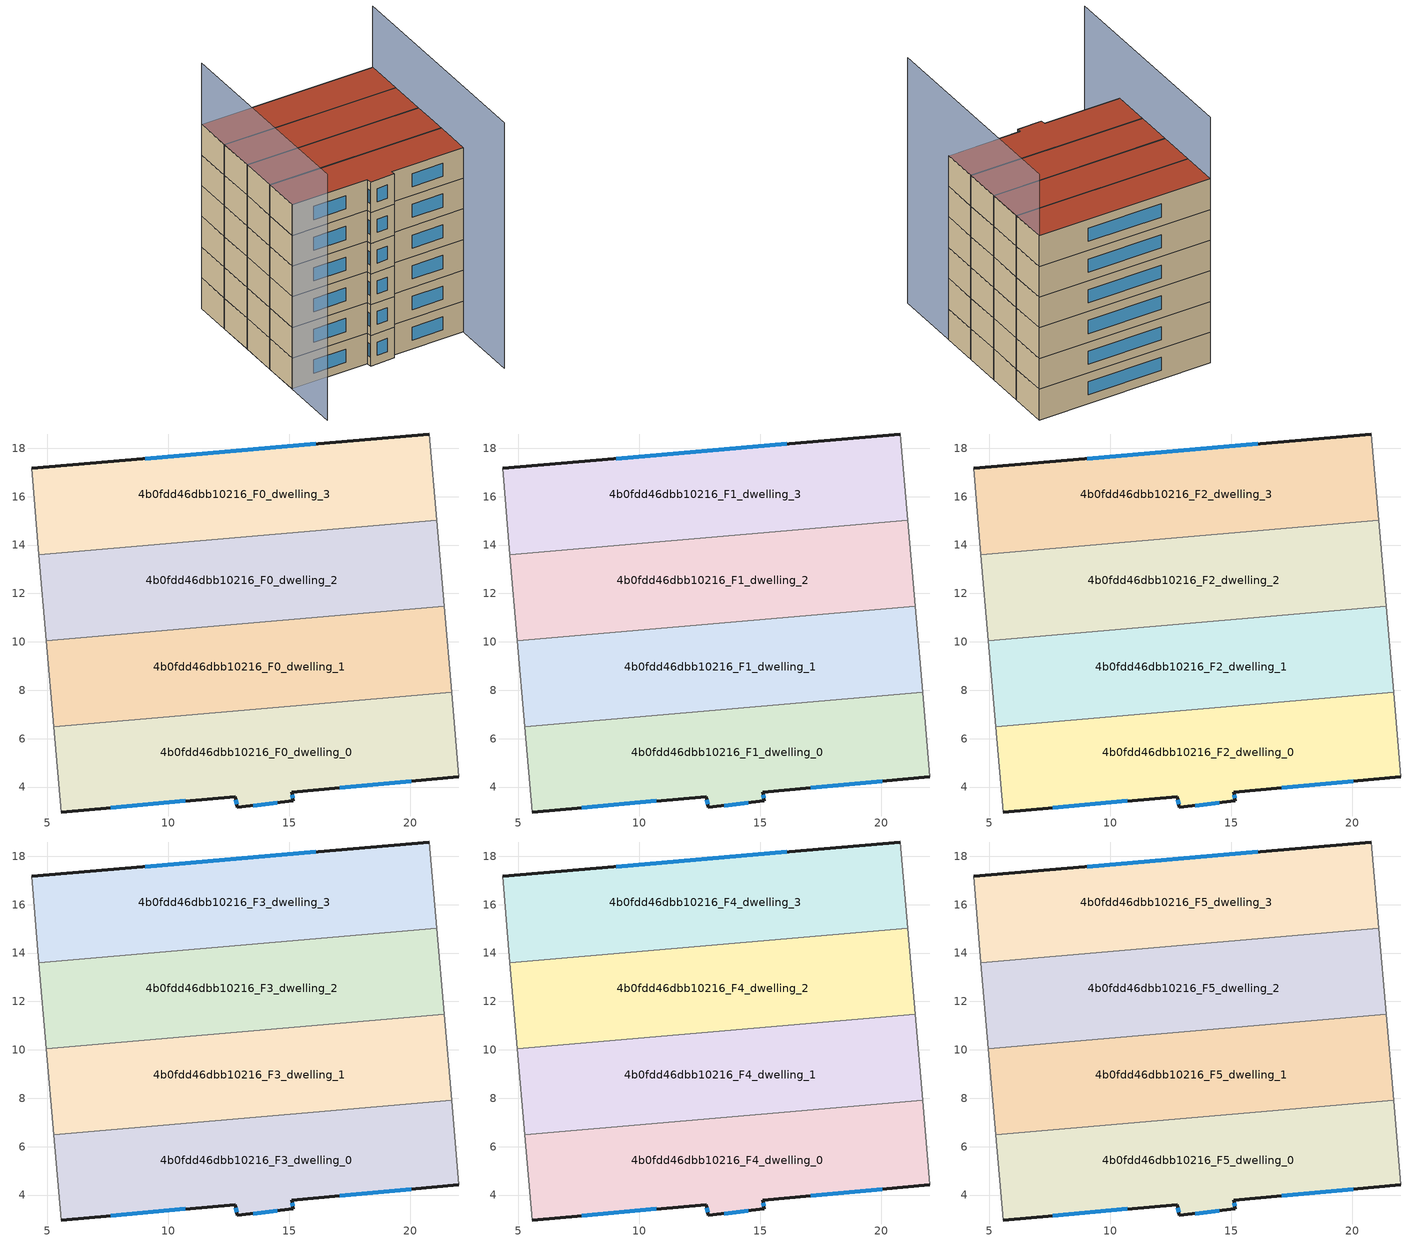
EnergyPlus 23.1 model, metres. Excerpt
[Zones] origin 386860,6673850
4b0fdd46dbb10216_F0_dwelling_0
 floor ground (EU_floor_Construction): 21.72,7.91 22.02,4.43 15.11,3.8 15.16,3.42 12.87,3.16 12.77,3.61 5.59,2.97 5.28,6.49 z0
 wall outside (EU_wall_Construction): 5.59,2.97 12.77,3.61 12.87,3.16 15.16,3.42 15.11,3.8 22.02,4.43 z0:3
 wall adiabatic (EU_wall_Construction): 5.28,6.49 5.59,2.97 / 22.02,4.43 21.72,7.91 z0:3
 wall to 4b0fdd46dbb10216_F0_dwelling_1 (EU_wall_Construction): 21.72,7.91 5.28,6.49 z0:3
 window (EU_Window_Construction): 12.8,3.48 12.84,3.29 / 7.64,3.15 10.72,3.43 / 17.09,3.98 20.05,4.25 / 15.15,3.53 15.13,3.69 / 13.52,3.24 14.51,3.35 z0.86:2.14
4b0fdd46dbb10216_F0_dwelling_1
 floor ground (EU_floor_Construction): 21.41,11.47 21.72,7.91 5.28,6.49 4.97,10.04 z0
 wall adiabatic (EU_wall_Construction): 4.97,10.04 5.28,6.49 / 21.72,7.91 21.41,11.47 z0:3
 wall to 4b0fdd46dbb10216_F0_dwelling_2 (EU_wall_Construction): 21.41,11.47 4.97,10.04 z0:3
4b0fdd46dbb10216_F0_dwelling_2
 floor ground (EU_floor_Construction): 21.1,15.03 21.41,11.47 4.97,10.04 4.67,13.61 z0
 wall adiabatic (EU_wall_Construction): 4.67,13.61 4.97,10.04 / 21.41,11.47 21.1,15.03 z0:3
 wall to 4b0fdd46dbb10216_F0_dwelling_3 (EU_wall_Construction): 21.1,15.03 4.67,13.6 z0:3
4b0fdd46dbb10216_F0_dwelling_3
 floor ground (EU_floor_Construction): 20.79,18.59 21.1,15.03 4.67,13.61 4.36,17.17 z0
 wall outside (EU_wall_Construction): 20.79,18.59 4.36,17.17 z0:3
 wall adiabatic (EU_wall_Construction): 4.36,17.17 4.67,13.61 / 21.1,15.03 20.79,18.59 z0:3
 window (EU_Window_Construction): 16.1,18.18 9.05,17.57 z0.86:2.14
4b0fdd46dbb10216_F1_dwelling_0
 floor to 4b0fdd46dbb10216_F0_dwelling_0 (EU_floor_Construction): 21.72,7.91 22.02,4.43 15.11,3.8 15.16,3.42 12.87,3.16 12.77,3.61 5.59,2.97 5.28,6.49 z3
 wall outside (EU_wall_Construction): 5.59,2.97 12.77,3.61 12.87,3.16 15.16,3.42 15.11,3.8 22.02,4.43 z3:6
 wall adiabatic (EU_wall_Construction): 5.28,6.49 5.59,2.97 / 22.02,4.43 21.72,7.91 z3:6
 wall to 4b0fdd46dbb10216_F1_dwelling_1 (EU_wall_Construction): 21.72,7.91 5.28,6.49 z3:6
 window (EU_Window_Construction): 12.8,3.48 12.84,3.29 / 7.64,3.15 10.72,3.43 / 17.09,3.98 20.05,4.25 / 15.15,3.53 15.13,3.69 / 13.52,3.24 14.51,3.35 z3.86:5.14
4b0fdd46dbb10216_F1_dwelling_1
 floor to 4b0fdd46dbb10216_F0_dwelling_1 (EU_floor_Construction): 21.41,11.47 21.72,7.91 5.28,6.49 4.97,10.04 z3
 wall adiabatic (EU_wall_Construction): 4.97,10.04 5.28,6.49 / 21.72,7.91 21.41,11.47 z3:6
 wall to 4b0fdd46dbb10216_F1_dwelling_2 (EU_wall_Construction): 21.41,11.47 4.97,10.04 z3:6
4b0fdd46dbb10216_F1_dwelling_2
 floor to 4b0fdd46dbb10216_F0_dwelling_2 (EU_floor_Construction): 21.1,15.03 21.41,11.47 4.97,10.04 4.67,13.61 z3
 wall adiabatic (EU_wall_Construction): 4.67,13.61 4.97,10.04 / 21.41,11.47 21.1,15.03 z3:6
 wall to 4b0fdd46dbb10216_F1_dwelling_3 (EU_wall_Construction): 21.1,15.03 4.67,13.6 z3:6
4b0fdd46dbb10216_F1_dwelling_3
 floor to 4b0fdd46dbb10216_F0_dwelling_3 (EU_floor_Construction): 20.79,18.59 21.1,15.03 4.67,13.61 4.36,17.17 z3
 wall outside (EU_wall_Construction): 20.79,18.59 4.36,17.17 z3:6
 wall adiabatic (EU_wall_Construction): 4.36,17.17 4.67,13.61 / 21.1,15.03 20.79,18.59 z3:6
 window (EU_Window_Construction): 16.1,18.18 9.05,17.57 z3.86:5.14
4b0fdd46dbb10216_F2_dwelling_0
 floor to 4b0fdd46dbb10216_F1_dwelling_0 (EU_floor_Construction): 21.72,7.91 22.02,4.43 15.11,3.8 15.16,3.42 12.87,3.16 12.77,3.61 5.59,2.97 5.28,6.49 z6
 wall outside (EU_wall_Construction): 5.59,2.97 12.77,3.61 12.87,3.16 15.16,3.42 15.11,3.8 22.02,4.43 z6:9
 wall adiabatic (EU_wall_Construction): 5.28,6.49 5.59,2.97 / 22.02,4.43 21.72,7.91 z6:9
 wall to 4b0fdd46dbb10216_F2_dwelling_1 (EU_wall_Construction): 21.72,7.91 5.28,6.49 z6:9
 window (EU_Window_Construction): 12.8,3.48 12.84,3.29 / 7.64,3.15 10.72,3.43 / 17.09,3.98 20.05,4.25 / 15.15,3.53 15.13,3.69 / 13.52,3.24 14.51,3.35 z6.86:8.14
4b0fdd46dbb10216_F2_dwelling_1
 floor to 4b0fdd46dbb10216_F1_dwelling_1 (EU_floor_Construction): 21.41,11.47 21.72,7.91 5.28,6.49 4.97,10.04 z6
 wall adiabatic (EU_wall_Construction): 4.97,10.04 5.28,6.49 / 21.72,7.91 21.41,11.47 z6:9
 wall to 4b0fdd46dbb10216_F2_dwelling_2 (EU_wall_Construction): 21.41,11.47 4.97,10.04 z6:9
4b0fdd46dbb10216_F2_dwelling_2
 floor to 4b0fdd46dbb10216_F1_dwelling_2 (EU_floor_Construction): 21.1,15.03 21.41,11.47 4.97,10.04 4.67,13.61 z6
 wall adiabatic (EU_wall_Construction): 4.67,13.61 4.97,10.04 / 21.41,11.47 21.1,15.03 z6:9
 wall to 4b0fdd46dbb10216_F2_dwelling_3 (EU_wall_Construction): 21.1,15.03 4.67,13.6 z6:9
4b0fdd46dbb10216_F2_dwelling_3
 floor to 4b0fdd46dbb10216_F1_dwelling_3 (EU_floor_Construction): 20.79,18.59 21.1,15.03 4.67,13.61 4.36,17.17 z6
 wall outside (EU_wall_Construction): 20.79,18.59 4.36,17.17 z6:9
 wall adiabatic (EU_wall_Construction): 4.36,17.17 4.67,13.61 / 21.1,15.03 20.79,18.59 z6:9
 window (EU_Window_Construction): 16.1,18.18 9.05,17.57 z6.86:8.14
4b0fdd46dbb10216_F3_dwelling_0
 floor to 4b0fdd46dbb10216_F2_dwelling_0 (EU_floor_Construction): 21.72,7.91 22.02,4.43 15.11,3.8 15.16,3.42 12.87,3.16 12.77,3.61 5.59,2.97 5.28,6.49 z9
 wall outside (EU_wall_Construction): 5.59,2.97 12.77,3.61 12.87,3.16 15.16,3.42 15.11,3.8 22.02,4.43 z9:12
 wall adiabatic (EU_wall_Construction): 5.28,6.49 5.59,2.97 / 22.02,4.43 21.72,7.91 z9:12
 wall to 4b0fdd46dbb10216_F3_dwelling_1 (EU_wall_Construction): 21.72,7.91 5.28,6.49 z9:12
 window (EU_Window_Construction): 12.8,3.48 12.84,3.29 / 7.64,3.15 10.72,3.43 / 17.09,3.98 20.05,4.25 / 15.15,3.53 15.13,3.69 / 13.52,3.24 14.51,3.35 z9.86:11.14
4b0fdd46dbb10216_F3_dwelling_1
 floor to 4b0fdd46dbb10216_F2_dwelling_1 (EU_floor_Construction): 21.41,11.47 21.72,7.91 5.28,6.49 4.97,10.04 z9
 wall adiabatic (EU_wall_Construction): 4.97,10.04 5.28,6.49 / 21.72,7.91 21.41,11.47 z9:12
 wall to 4b0fdd46dbb10216_F3_dwelling_2 (EU_wall_Construction): 21.41,11.47 4.97,10.04 z9:12
4b0fdd46dbb10216_F3_dwelling_2
 floor to 4b0fdd46dbb10216_F2_dwelling_2 (EU_floor_Construction): 21.1,15.03 21.41,11.47 4.97,10.04 4.67,13.61 z9
 wall adiabatic (EU_wall_Construction): 4.67,13.61 4.97,10.04 / 21.41,11.47 21.1,15.03 z9:12
 wall to 4b0fdd46dbb10216_F3_dwelling_3 (EU_wall_Construction): 21.1,15.03 4.67,13.6 z9:12
4b0fdd46dbb10216_F3_dwelling_3
 floor to 4b0fdd46dbb10216_F2_dwelling_3 (EU_floor_Construction): 20.79,18.59 21.1,15.03 4.67,13.61 4.36,17.17 z9
 wall outside (EU_wall_Construction): 20.79,18.59 4.36,17.17 z9:12
 wall adiabatic (EU_wall_Construction): 4.36,17.17 4.67,13.61 / 21.1,15.03 20.79,18.59 z9:12
 window (EU_Window_Construction): 16.1,18.18 9.05,17.57 z9.86:11.14
4b0fdd46dbb10216_F4_dwelling_0
 floor to 4b0fdd46dbb10216_F3_dwelling_0 (EU_floor_Construction): 21.72,7.91 22.02,4.43 15.11,3.8 15.16,3.42 12.87,3.16 12.77,3.61 5.59,2.97 5.28,6.49 z12
 wall outside (EU_wall_Construction): 5.59,2.97 12.77,3.61 12.87,3.16 15.16,3.42 15.11,3.8 22.02,4.43 z12:15
 wall adiabatic (EU_wall_Construction): 5.28,6.49 5.59,2.97 / 22.02,4.43 21.72,7.91 z12:15
 wall to 4b0fdd46dbb10216_F4_dwelling_1 (EU_wall_Construction): 21.72,7.91 5.28,6.49 z12:15
 window (EU_Window_Construction): 12.8,3.48 12.84,3.29 / 7.64,3.15 10.72,3.43 / 17.09,3.98 20.05,4.25 / 15.15,3.53 15.13,3.69 / 13.52,3.24 14.51,3.35 z12.86:14.14
4b0fdd46dbb10216_F4_dwelling_1
 floor to 4b0fdd46dbb10216_F3_dwelling_1 (EU_floor_Construction): 21.41,11.47 21.72,7.91 5.28,6.49 4.97,10.04 z12
 wall adiabatic (EU_wall_Construction): 4.97,10.04 5.28,6.49 / 21.72,7.91 21.41,11.47 z12:15
 wall to 4b0fdd46dbb10216_F4_dwelling_2 (EU_wall_Construction): 21.41,11.47 4.97,10.04 z12:15
4b0fdd46dbb10216_F4_dwelling_2
 floor to 4b0fdd46dbb10216_F3_dwelling_2 (EU_floor_Construction): 21.1,15.03 21.41,11.47 4.97,10.04 4.67,13.61 z12
 wall adiabatic (EU_wall_Construction): 4.67,13.61 4.97,10.04 / 21.41,11.47 21.1,15.03 z12:15
 wall to 4b0fdd46dbb10216_F4_dwelling_3 (EU_wall_Construction): 21.1,15.03 4.67,13.6 z12:15
4b0fdd46dbb10216_F4_dwelling_3
 floor to 4b0fdd46dbb10216_F3_dwelling_3 (EU_floor_Construction): 20.79,18.59 21.1,15.03 4.67,13.61 4.36,17.17 z12
 wall outside (EU_wall_Construction): 20.79,18.59 4.36,17.17 z12:15
 wall adiabatic (EU_wall_Construction): 4.36,17.17 4.67,13.61 / 21.1,15.03 20.79,18.59 z12:15
 window (EU_Window_Construction): 16.1,18.18 9.05,17.57 z12.86:14.14
4b0fdd46dbb10216_F5_dwelling_0
 floor to 4b0fdd46dbb10216_F4_dwelling_0 (EU_floor_Construction): 21.72,7.91 22.02,4.43 15.11,3.8 15.16,3.42 12.87,3.16 12.77,3.61 5.59,2.97 5.28,6.49 z15
 wall outside (EU_wall_Construction): 5.59,2.97 12.77,3.61 12.87,3.16 15.16,3.42 15.11,3.8 22.02,4.43 z15:18
 wall adiabatic (EU_wall_Construction): 5.28,6.49 5.59,2.97 / 22.02,4.43 21.72,7.91 z15:18
 wall to 4b0fdd46dbb10216_F5_dwelling_1 (EU_wall_Construction): 21.72,7.91 5.28,6.49 z15:18
 window (EU_Window_Construction): 12.8,3.48 12.84,3.29 / 7.64,3.15 10.72,3.43 / 17.09,3.98 20.05,4.25 / 15.15,3.53 15.13,3.69 / 13.52,3.24 14.51,3.35 z15.86:17.14
 roof outside (EU_roof_Construction): 22.02,4.43 21.72,7.91 5.28,6.49 5.59,2.97 12.77,3.61 12.87,3.16 15.16,3.42 15.11,3.8 z18
4b0fdd46dbb10216_F5_dwelling_1
 floor to 4b0fdd46dbb10216_F4_dwelling_1 (EU_floor_Construction): 21.41,11.47 21.72,7.91 5.28,6.49 4.97,10.04 z15
 wall adiabatic (EU_wall_Construction): 4.97,10.04 5.28,6.49 / 21.72,7.91 21.41,11.47 z15:18
 wall to 4b0fdd46dbb10216_F5_dwelling_2 (EU_wall_Construction): 21.41,11.47 4.97,10.04 z15:18
 roof outside (EU_roof_Construction): 21.72,7.91 21.41,11.47 4.97,10.04 5.28,6.49 z18
4b0fdd46dbb10216_F5_dwelling_2
 floor to 4b0fdd46dbb10216_F4_dwelling_2 (EU_floor_Construction): 21.1,15.03 21.41,11.47 4.97,10.04 4.67,13.61 z15
 wall adiabatic (EU_wall_Construction): 4.67,13.61 4.97,10.04 / 21.41,11.47 21.1,15.03 z15:18
 wall to 4b0fdd46dbb10216_F5_dwelling_3 (EU_wall_Construction): 21.1,15.03 4.67,13.6 z15:18
 roof outside (EU_roof_Construction): 21.41,11.47 21.1,15.03 4.67,13.61 4.97,10.04 z18
4b0fdd46dbb10216_F5_dwelling_3
 floor to 4b0fdd46dbb10216_F4_dwelling_3 (EU_floor_Construction): 20.79,18.59 21.1,15.03 4.67,13.61 4.36,17.17 z15
 wall outside (EU_wall_Construction): 20.79,18.59 4.36,17.17 z15:18
 wall adiabatic (EU_wall_Construction): 4.36,17.17 4.67,13.61 / 21.1,15.03 20.79,18.59 z15:18
 window (EU_Window_Construction): 16.1,18.18 9.05,17.57 z15.86:17.14
 roof outside (EU_roof_Construction): 21.1,15.03 20.79,18.59 4.36,17.17 4.67,13.61 z18
shading: 4.36,17.16 6.06,-2.51 / 22.58,-1.99 20.79,18.59 z0:24
[Building]
EU S2 Campaign: North Axis=0; Terrain=City; Solar Distribution=FullExterior
[Site:Location]
Helsinki-Vantaa.AP: Latitude=60.317; Longitude=24.963; Time Zone=2; Elevation=54.6
[SizingPeriod:WeatherFileDays]
AnnualSizingPeriod: Begin Month=1; Begin Day of Month=1; End Month=12; End Day of Month=31; Day of Week for Start Day=Monday; Use Weather File Daylight Saving Period=No; Use Weather File Rain and Snow Indicators=No
[MATERIAL]
EU_InternalMass_Material: Roughness=MediumRough; Thickness=0.1; Conductivity=1; Density=1800; Specific Heat=900; Thermal Absorptance=0.9; Solar Absorptance=0.7; Visible Absorptance=0.7
[MATERIAL:NOMASS] Roughness=MediumRough; Thermal Absorptance=0.9; Solar Absorptance=0.7; Visible Absorptance=0.7
Name | Thermal Resistance
EU_wall_NoMass | 1.10183
EU_roof_NoMass; EU_floor_NoMass | 1.70606
[WINDOWMATERIAL:SIMPLEGLAZINGSYSTEM]
EU_Window_SimpleGlazing: UFactor=3.11035; Solar Heat Gain Coefficient=0.8; Visible Transmittance=0.8
[CONSTRUCTION]
EU_wall_Construction: EU_wall_NoMass
EU_roof_Construction: EU_roof_NoMass
EU_floor_Construction: EU_floor_NoMass
EU_Window_Construction: EU_Window_SimpleGlazing
EU_InternalMass_Construction: EU_InternalMass_Material
[ZONE] Type=1; Multiplier=1; Ceiling Height=autocalculate; Floor Area=autocalculate; Part of Total Floor Area=Yes
Name | Volume
4b0fdd46dbb10216_F0_dwelling_0 | 176.88
4b0fdd46dbb10216_F1_dwelling_0; 4b0fdd46dbb10216_F2_dwelling_0; 4b0fdd46dbb10216_F3_dwelling_0; 4b0fdd46dbb10216_F4_dwelling_0; 4b0fdd46dbb10216_F5_dwelling_0 | 176.882
4b0fdd46dbb10216_F0_dwelling_1 | 176.838
4b0fdd46dbb10216_F1_dwelling_1; 4b0fdd46dbb10216_F2_dwelling_1; 4b0fdd46dbb10216_F3_dwelling_1; 4b0fdd46dbb10216_F4_dwelling_1; 4b0fdd46dbb10216_F5_dwelling_1; 4b0fdd46dbb10216_F0_dwelling_2; 4b0fdd46dbb10216_F1_dwelling_2; 4b0fdd46dbb10216_F2_dwelling_2; 4b0fdd46dbb10216_F3_dwelling_2; 4b0fdd46dbb10216_F4_dwelling_2; 4b0fdd46dbb10216_F5_dwelling_2 | 176.837
4b0fdd46dbb10216_F0_dwelling_3; 4b0fdd46dbb10216_F1_dwelling_3; 4b0fdd46dbb10216_F2_dwelling_3; 4b0fdd46dbb10216_F3_dwelling_3; 4b0fdd46dbb10216_F4_dwelling_3; 4b0fdd46dbb10216_F5_dwelling_3 | 176.84
[INTERNALMASS] Construction=EU_InternalMass_Construction
Name | Zone or ZoneList | Surface Area
4b0fdd46dbb10216_F0_dwelling_0_EU_InternalMass | 4b0fdd46dbb10216_F0_dwelling_0 | 58.9599
4b0fdd46dbb10216_F0_dwelling_1_EU_InternalMass | 4b0fdd46dbb10216_F0_dwelling_1 | 58.9458
4b0fdd46dbb10216_F0_dwelling_2_EU_InternalMass | 4b0fdd46dbb10216_F0_dwelling_2 | 58.9458
4b0fdd46dbb10216_F0_dwelling_3_EU_InternalMass | 4b0fdd46dbb10216_F0_dwelling_3 | 58.9469
4b0fdd46dbb10216_F1_dwelling_0_EU_InternalMass | 4b0fdd46dbb10216_F1_dwelling_0 | 58.9599
4b0fdd46dbb10216_F1_dwelling_1_EU_InternalMass | 4b0fdd46dbb10216_F1_dwelling_1 | 58.9458
4b0fdd46dbb10216_F1_dwelling_2_EU_InternalMass | 4b0fdd46dbb10216_F1_dwelling_2 | 58.9458
4b0fdd46dbb10216_F1_dwelling_3_EU_InternalMass | 4b0fdd46dbb10216_F1_dwelling_3 | 58.9469
4b0fdd46dbb10216_F2_dwelling_0_EU_InternalMass | 4b0fdd46dbb10216_F2_dwelling_0 | 58.9599
4b0fdd46dbb10216_F2_dwelling_1_EU_InternalMass | 4b0fdd46dbb10216_F2_dwelling_1 | 58.9458
4b0fdd46dbb10216_F2_dwelling_2_EU_InternalMass | 4b0fdd46dbb10216_F2_dwelling_2 | 58.9458
4b0fdd46dbb10216_F2_dwelling_3_EU_InternalMass | 4b0fdd46dbb10216_F2_dwelling_3 | 58.9469
4b0fdd46dbb10216_F3_dwelling_0_EU_InternalMass | 4b0fdd46dbb10216_F3_dwelling_0 | 58.9599
4b0fdd46dbb10216_F3_dwelling_1_EU_InternalMass | 4b0fdd46dbb10216_F3_dwelling_1 | 58.9458
4b0fdd46dbb10216_F3_dwelling_2_EU_InternalMass | 4b0fdd46dbb10216_F3_dwelling_2 | 58.9458
4b0fdd46dbb10216_F3_dwelling_3_EU_InternalMass | 4b0fdd46dbb10216_F3_dwelling_3 | 58.9469
4b0fdd46dbb10216_F4_dwelling_0_EU_InternalMass | 4b0fdd46dbb10216_F4_dwelling_0 | 58.9599
4b0fdd46dbb10216_F4_dwelling_1_EU_InternalMass | 4b0fdd46dbb10216_F4_dwelling_1 | 58.9458
4b0fdd46dbb10216_F4_dwelling_2_EU_InternalMass | 4b0fdd46dbb10216_F4_dwelling_2 | 58.9458
4b0fdd46dbb10216_F4_dwelling_3_EU_InternalMass | 4b0fdd46dbb10216_F4_dwelling_3 | 58.9469
4b0fdd46dbb10216_F5_dwelling_0_EU_InternalMass | 4b0fdd46dbb10216_F5_dwelling_0 | 58.9599
4b0fdd46dbb10216_F5_dwelling_1_EU_InternalMass | 4b0fdd46dbb10216_F5_dwelling_1 | 58.9458
4b0fdd46dbb10216_F5_dwelling_2_EU_InternalMass | 4b0fdd46dbb10216_F5_dwelling_2 | 58.9458
4b0fdd46dbb10216_F5_dwelling_3_EU_InternalMass | 4b0fdd46dbb10216_F5_dwelling_3 | 58.9469
[OTHEREQUIPMENT] Fuel Type=Electricity; Design Level Calculation Method=Watts/Area; Power per Zone Floor Area=1; Fraction Latent=0; Fraction Radiant=0; Fraction Lost=0; Carbon Dioxide Generation Rate=0; EndUse Subcategory=EU_Step8_InternalGains
Name | Zone or ZoneList or Space or SpaceList | Schedule
EU_Step8_InternalGain_4b0fdd46dbb10216_F0_dwelling_0_f000 | 4b0fdd46dbb10216_F0_dwelling_0 | EU_Step8_GainSchedule_4b0fdd46dbb10216_F0_dwelling_0_f000
EU_Step8_InternalGain_4b0fdd46dbb10216_F0_dwelling_1_f000 | 4b0fdd46dbb10216_F0_dwelling_1 | EU_Step8_GainSchedule_4b0fdd46dbb10216_F0_dwelling_1_f000
EU_Step8_InternalGain_4b0fdd46dbb10216_F0_dwelling_2_f000 | 4b0fdd46dbb10216_F0_dwelling_2 | EU_Step8_GainSchedule_4b0fdd46dbb10216_F0_dwelling_2_f000
EU_Step8_InternalGain_4b0fdd46dbb10216_F0_dwelling_3_f000 | 4b0fdd46dbb10216_F0_dwelling_3 | EU_Step8_GainSchedule_4b0fdd46dbb10216_F0_dwelling_3_f000
EU_Step8_InternalGain_4b0fdd46dbb10216_F1_dwelling_0_f000 | 4b0fdd46dbb10216_F1_dwelling_0 | EU_Step8_GainSchedule_4b0fdd46dbb10216_F1_dwelling_0_f000
EU_Step8_InternalGain_4b0fdd46dbb10216_F1_dwelling_1_f000 | 4b0fdd46dbb10216_F1_dwelling_1 | EU_Step8_GainSchedule_4b0fdd46dbb10216_F1_dwelling_1_f000
EU_Step8_InternalGain_4b0fdd46dbb10216_F1_dwelling_2_f000 | 4b0fdd46dbb10216_F1_dwelling_2 | EU_Step8_GainSchedule_4b0fdd46dbb10216_F1_dwelling_2_f000
EU_Step8_InternalGain_4b0fdd46dbb10216_F1_dwelling_3_f000 | 4b0fdd46dbb10216_F1_dwelling_3 | EU_Step8_GainSchedule_4b0fdd46dbb10216_F1_dwelling_3_f000
EU_Step8_InternalGain_4b0fdd46dbb10216_F2_dwelling_0_f000 | 4b0fdd46dbb10216_F2_dwelling_0 | EU_Step8_GainSchedule_4b0fdd46dbb10216_F2_dwelling_0_f000
EU_Step8_InternalGain_4b0fdd46dbb10216_F2_dwelling_1_f000 | 4b0fdd46dbb10216_F2_dwelling_1 | EU_Step8_GainSchedule_4b0fdd46dbb10216_F2_dwelling_1_f000
EU_Step8_InternalGain_4b0fdd46dbb10216_F2_dwelling_2_f000 | 4b0fdd46dbb10216_F2_dwelling_2 | EU_Step8_GainSchedule_4b0fdd46dbb10216_F2_dwelling_2_f000
EU_Step8_InternalGain_4b0fdd46dbb10216_F2_dwelling_3_f000 | 4b0fdd46dbb10216_F2_dwelling_3 | EU_Step8_GainSchedule_4b0fdd46dbb10216_F2_dwelling_3_f000
EU_Step8_InternalGain_4b0fdd46dbb10216_F3_dwelling_0_f000 | 4b0fdd46dbb10216_F3_dwelling_0 | EU_Step8_GainSchedule_4b0fdd46dbb10216_F3_dwelling_0_f000
EU_Step8_InternalGain_4b0fdd46dbb10216_F3_dwelling_1_f000 | 4b0fdd46dbb10216_F3_dwelling_1 | EU_Step8_GainSchedule_4b0fdd46dbb10216_F3_dwelling_1_f000
EU_Step8_InternalGain_4b0fdd46dbb10216_F3_dwelling_2_f000 | 4b0fdd46dbb10216_F3_dwelling_2 | EU_Step8_GainSchedule_4b0fdd46dbb10216_F3_dwelling_2_f000
EU_Step8_InternalGain_4b0fdd46dbb10216_F3_dwelling_3_f000 | 4b0fdd46dbb10216_F3_dwelling_3 | EU_Step8_GainSchedule_4b0fdd46dbb10216_F3_dwelling_3_f000
EU_Step8_InternalGain_4b0fdd46dbb10216_F4_dwelling_0_f000 | 4b0fdd46dbb10216_F4_dwelling_0 | EU_Step8_GainSchedule_4b0fdd46dbb10216_F4_dwelling_0_f000
EU_Step8_InternalGain_4b0fdd46dbb10216_F4_dwelling_1_f000 | 4b0fdd46dbb10216_F4_dwelling_1 | EU_Step8_GainSchedule_4b0fdd46dbb10216_F4_dwelling_1_f000
EU_Step8_InternalGain_4b0fdd46dbb10216_F4_dwelling_2_f000 | 4b0fdd46dbb10216_F4_dwelling_2 | EU_Step8_GainSchedule_4b0fdd46dbb10216_F4_dwelling_2_f000
EU_Step8_InternalGain_4b0fdd46dbb10216_F4_dwelling_3_f000 | 4b0fdd46dbb10216_F4_dwelling_3 | EU_Step8_GainSchedule_4b0fdd46dbb10216_F4_dwelling_3_f000
EU_Step8_InternalGain_4b0fdd46dbb10216_F5_dwelling_0_f000 | 4b0fdd46dbb10216_F5_dwelling_0 | EU_Step8_GainSchedule_4b0fdd46dbb10216_F5_dwelling_0_f000
EU_Step8_InternalGain_4b0fdd46dbb10216_F5_dwelling_1_f000 | 4b0fdd46dbb10216_F5_dwelling_1 | EU_Step8_GainSchedule_4b0fdd46dbb10216_F5_dwelling_1_f000
EU_Step8_InternalGain_4b0fdd46dbb10216_F5_dwelling_2_f000 | 4b0fdd46dbb10216_F5_dwelling_2 | EU_Step8_GainSchedule_4b0fdd46dbb10216_F5_dwelling_2_f000
EU_Step8_InternalGain_4b0fdd46dbb10216_F5_dwelling_3_f000 | 4b0fdd46dbb10216_F5_dwelling_3 | EU_Step8_GainSchedule_4b0fdd46dbb10216_F5_dwelling_3_f000
[ZONEVENTILATION:DESIGNFLOWRATE] Schedule=EU_AlwaysOn; Design Flow Rate Calculation Method=AirChanges/Hour; Air Changes per Hour=0.756316; Ventilation Type=Natural; Fan Pressure Rise=0; Fan Total Efficiency=1; Constant Term Coefficient=1; Temperature Term Coefficient=0; Velocity Term Coefficient=0; Velocity Squared Term Coefficient=0; Minimum Indoor Temperature=-100; Maximum Indoor Temperature=100; Delta Temperature=-100; Minimum Outdoor Temperature=-100; Maximum Outdoor Temperature=100; Maximum Wind Speed=40
Name | Zone or ZoneList or Space or SpaceList
EU_ConstantAir_4b0fdd46dbb10216_F0_dwelling_0 | 4b0fdd46dbb10216_F0_dwelling_0
EU_ConstantAir_4b0fdd46dbb10216_F0_dwelling_1 | 4b0fdd46dbb10216_F0_dwelling_1
EU_ConstantAir_4b0fdd46dbb10216_F0_dwelling_2 | 4b0fdd46dbb10216_F0_dwelling_2
EU_ConstantAir_4b0fdd46dbb10216_F0_dwelling_3 | 4b0fdd46dbb10216_F0_dwelling_3
EU_ConstantAir_4b0fdd46dbb10216_F1_dwelling_0 | 4b0fdd46dbb10216_F1_dwelling_0
EU_ConstantAir_4b0fdd46dbb10216_F1_dwelling_1 | 4b0fdd46dbb10216_F1_dwelling_1
EU_ConstantAir_4b0fdd46dbb10216_F1_dwelling_2 | 4b0fdd46dbb10216_F1_dwelling_2
EU_ConstantAir_4b0fdd46dbb10216_F1_dwelling_3 | 4b0fdd46dbb10216_F1_dwelling_3
EU_ConstantAir_4b0fdd46dbb10216_F2_dwelling_0 | 4b0fdd46dbb10216_F2_dwelling_0
EU_ConstantAir_4b0fdd46dbb10216_F2_dwelling_1 | 4b0fdd46dbb10216_F2_dwelling_1
EU_ConstantAir_4b0fdd46dbb10216_F2_dwelling_2 | 4b0fdd46dbb10216_F2_dwelling_2
EU_ConstantAir_4b0fdd46dbb10216_F2_dwelling_3 | 4b0fdd46dbb10216_F2_dwelling_3
EU_ConstantAir_4b0fdd46dbb10216_F3_dwelling_0 | 4b0fdd46dbb10216_F3_dwelling_0
EU_ConstantAir_4b0fdd46dbb10216_F3_dwelling_1 | 4b0fdd46dbb10216_F3_dwelling_1
EU_ConstantAir_4b0fdd46dbb10216_F3_dwelling_2 | 4b0fdd46dbb10216_F3_dwelling_2
EU_ConstantAir_4b0fdd46dbb10216_F3_dwelling_3 | 4b0fdd46dbb10216_F3_dwelling_3
EU_ConstantAir_4b0fdd46dbb10216_F4_dwelling_0 | 4b0fdd46dbb10216_F4_dwelling_0
EU_ConstantAir_4b0fdd46dbb10216_F4_dwelling_1 | 4b0fdd46dbb10216_F4_dwelling_1
EU_ConstantAir_4b0fdd46dbb10216_F4_dwelling_2 | 4b0fdd46dbb10216_F4_dwelling_2
EU_ConstantAir_4b0fdd46dbb10216_F4_dwelling_3 | 4b0fdd46dbb10216_F4_dwelling_3
EU_ConstantAir_4b0fdd46dbb10216_F5_dwelling_0 | 4b0fdd46dbb10216_F5_dwelling_0
EU_ConstantAir_4b0fdd46dbb10216_F5_dwelling_1 | 4b0fdd46dbb10216_F5_dwelling_1
EU_ConstantAir_4b0fdd46dbb10216_F5_dwelling_2 | 4b0fdd46dbb10216_F5_dwelling_2
EU_ConstantAir_4b0fdd46dbb10216_F5_dwelling_3 | 4b0fdd46dbb10216_F5_dwelling_3
[HVACTEMPLATE:THERMOSTAT] Constant Heating Setpoint=20; Constant Cooling Setpoint=50
EU_HeatOnly_4b0fdd46dbb10216_F0_dwelling_0; EU_HeatOnly_4b0fdd46dbb10216_F0_dwelling_1; EU_HeatOnly_4b0fdd46dbb10216_F0_dwelling_2; EU_HeatOnly_4b0fdd46dbb10216_F0_dwelling_3; EU_HeatOnly_4b0fdd46dbb10216_F1_dwelling_0; EU_HeatOnly_4b0fdd46dbb10216_F1_dwelling_1; EU_HeatOnly_4b0fdd46dbb10216_F1_dwelling_2; EU_HeatOnly_4b0fdd46dbb10216_F1_dwelling_3; EU_HeatOnly_4b0fdd46dbb10216_F2_dwelling_0; EU_HeatOnly_4b0fdd46dbb10216_F2_dwelling_1; EU_HeatOnly_4b0fdd46dbb10216_F2_dwelling_2; EU_HeatOnly_4b0fdd46dbb10216_F2_dwelling_3; EU_HeatOnly_4b0fdd46dbb10216_F3_dwelling_0; EU_HeatOnly_4b0fdd46dbb10216_F3_dwelling_1; EU_HeatOnly_4b0fdd46dbb10216_F3_dwelling_2; EU_HeatOnly_4b0fdd46dbb10216_F3_dwelling_3; EU_HeatOnly_4b0fdd46dbb10216_F4_dwelling_0; EU_HeatOnly_4b0fdd46dbb10216_F4_dwelling_1; EU_HeatOnly_4b0fdd46dbb10216_F4_dwelling_2; EU_HeatOnly_4b0fdd46dbb10216_F4_dwelling_3; EU_HeatOnly_4b0fdd46dbb10216_F5_dwelling_0; EU_HeatOnly_4b0fdd46dbb10216_F5_dwelling_1; EU_HeatOnly_4b0fdd46dbb10216_F5_dwelling_2; EU_HeatOnly_4b0fdd46dbb10216_F5_dwelling_3
[HVACTEMPLATE:ZONE:IDEALLOADSAIRSYSTEM] System Availability Schedule=EU_AlwaysOn; Maximum Heating Supply Air Temperature=50; Minimum Cooling Supply Air Temperature=13; Maximum Heating Supply Air Humidity Ratio=0.0156; Minimum Cooling Supply Air Humidity Ratio=0.0077; Heating Limit=NoLimit; Cooling Limit=NoLimit; Heating Availability Schedule=EU_AlwaysOn; Cooling Availability Schedule=EU_CoolingOff; Dehumidification Control Type=ConstantSensibleHeatRatio; Cooling Sensible Heat Ratio=0.7; Dehumidification Setpoint=60; Humidification Control Type=None; Humidification Setpoint=30; Outdoor Air Method=None; Outdoor Air Flow Rate per Person=0.00944; Outdoor Air Flow Rate per Zone Floor Area=0; Outdoor Air Flow Rate per Zone=0; Demand Controlled Ventilation Type=None; Outdoor Air Economizer Type=NoEconomizer; Heat Recovery Type=None; Sensible Heat Recovery Effectiveness=0.7; Latent Heat Recovery Effectiveness=0.65
Name | Template Thermostat
4b0fdd46dbb10216_F0_dwelling_0 | EU_HeatOnly_4b0fdd46dbb10216_F0_dwelling_0
4b0fdd46dbb10216_F0_dwelling_1 | EU_HeatOnly_4b0fdd46dbb10216_F0_dwelling_1
4b0fdd46dbb10216_F0_dwelling_2 | EU_HeatOnly_4b0fdd46dbb10216_F0_dwelling_2
4b0fdd46dbb10216_F0_dwelling_3 | EU_HeatOnly_4b0fdd46dbb10216_F0_dwelling_3
4b0fdd46dbb10216_F1_dwelling_0 | EU_HeatOnly_4b0fdd46dbb10216_F1_dwelling_0
4b0fdd46dbb10216_F1_dwelling_1 | EU_HeatOnly_4b0fdd46dbb10216_F1_dwelling_1
4b0fdd46dbb10216_F1_dwelling_2 | EU_HeatOnly_4b0fdd46dbb10216_F1_dwelling_2
4b0fdd46dbb10216_F1_dwelling_3 | EU_HeatOnly_4b0fdd46dbb10216_F1_dwelling_3
4b0fdd46dbb10216_F2_dwelling_0 | EU_HeatOnly_4b0fdd46dbb10216_F2_dwelling_0
4b0fdd46dbb10216_F2_dwelling_1 | EU_HeatOnly_4b0fdd46dbb10216_F2_dwelling_1
4b0fdd46dbb10216_F2_dwelling_2 | EU_HeatOnly_4b0fdd46dbb10216_F2_dwelling_2
4b0fdd46dbb10216_F2_dwelling_3 | EU_HeatOnly_4b0fdd46dbb10216_F2_dwelling_3
4b0fdd46dbb10216_F3_dwelling_0 | EU_HeatOnly_4b0fdd46dbb10216_F3_dwelling_0
4b0fdd46dbb10216_F3_dwelling_1 | EU_HeatOnly_4b0fdd46dbb10216_F3_dwelling_1
4b0fdd46dbb10216_F3_dwelling_2 | EU_HeatOnly_4b0fdd46dbb10216_F3_dwelling_2
4b0fdd46dbb10216_F3_dwelling_3 | EU_HeatOnly_4b0fdd46dbb10216_F3_dwelling_3
4b0fdd46dbb10216_F4_dwelling_0 | EU_HeatOnly_4b0fdd46dbb10216_F4_dwelling_0
4b0fdd46dbb10216_F4_dwelling_1 | EU_HeatOnly_4b0fdd46dbb10216_F4_dwelling_1
4b0fdd46dbb10216_F4_dwelling_2 | EU_HeatOnly_4b0fdd46dbb10216_F4_dwelling_2
4b0fdd46dbb10216_F4_dwelling_3 | EU_HeatOnly_4b0fdd46dbb10216_F4_dwelling_3
4b0fdd46dbb10216_F5_dwelling_0 | EU_HeatOnly_4b0fdd46dbb10216_F5_dwelling_0
4b0fdd46dbb10216_F5_dwelling_1 | EU_HeatOnly_4b0fdd46dbb10216_F5_dwelling_1
4b0fdd46dbb10216_F5_dwelling_2 | EU_HeatOnly_4b0fdd46dbb10216_F5_dwelling_2
4b0fdd46dbb10216_F5_dwelling_3 | EU_HeatOnly_4b0fdd46dbb10216_F5_dwelling_3
[SIZING:ZONE] Zone Cooling Design Supply Air Temperature Input Method=SupplyAirTemperature; Zone Cooling Design Supply Air Temperature=13; Zone Heating Design Supply Air Temperature Input Method=SupplyAirTemperature; Zone Heating Design Supply Air Temperature=50; Zone Cooling Design Supply Air Humidity Ratio=0.008; Zone Heating Design Supply Air Humidity Ratio=0.008; Cooling Design Air Flow Method=DesignDay; Cooling Design Air Flow Rate=0; Cooling Minimum Air Flow per Zone Floor Area=0.000762; Cooling Minimum Air Flow=0; Cooling Minimum Air Flow Fraction=0.2; Heating Design Air Flow Method=DesignDay; Heating Design Air Flow Rate=0; Heating Maximum Air Flow per Zone Floor Area=0.002032; Heating Maximum Air Flow=0.141576; Heating Maximum Air Flow Fraction=0.3; Account for Dedicated Outdoor Air System=No; Dedicated Outdoor Air System Control Strategy=NeutralSupplyAir; Dedicated Outdoor Air Low Setpoint Temperature for Design=autosize; Dedicated Outdoor Air High Setpoint Temperature for Design=autosize; Zone Load Sizing Method=Sensible Load Only No Latent Load; Zone Latent Cooling Design Supply Air Humidity Ratio Input Method=HumidityRatioDifference; Zone Cooling Design Supply Air Humidity Ratio Difference=0.005; Zone Latent Heating Design Supply Air Humidity Ratio Input Method=HumidityRatioDifference; Zone Humidification Design Supply Air Humidity Ratio Difference=0.005
4b0fdd46dbb10216_F0_dwelling_0; 4b0fdd46dbb10216_F0_dwelling_1; 4b0fdd46dbb10216_F0_dwelling_2; 4b0fdd46dbb10216_F0_dwelling_3; 4b0fdd46dbb10216_F1_dwelling_0; 4b0fdd46dbb10216_F1_dwelling_1; 4b0fdd46dbb10216_F1_dwelling_2; 4b0fdd46dbb10216_F1_dwelling_3; 4b0fdd46dbb10216_F2_dwelling_0; 4b0fdd46dbb10216_F2_dwelling_1; 4b0fdd46dbb10216_F2_dwelling_2; 4b0fdd46dbb10216_F2_dwelling_3; 4b0fdd46dbb10216_F3_dwelling_0; 4b0fdd46dbb10216_F3_dwelling_1; 4b0fdd46dbb10216_F3_dwelling_2; 4b0fdd46dbb10216_F3_dwelling_3; 4b0fdd46dbb10216_F4_dwelling_0; 4b0fdd46dbb10216_F4_dwelling_1; 4b0fdd46dbb10216_F4_dwelling_2; 4b0fdd46dbb10216_F4_dwelling_3; 4b0fdd46dbb10216_F5_dwelling_0; 4b0fdd46dbb10216_F5_dwelling_1; 4b0fdd46dbb10216_F5_dwelling_2; 4b0fdd46dbb10216_F5_dwelling_3
[SCHEDULE:CONSTANT]
Name | Hourly Value
EU_AlwaysOn | 1
EU_CoolingOff | 0
[SCHEDULE:FILE] Column Number=1; Rows to Skip at Top=0; Number of Hours of Data=8760; Column Separator=Comma; Interpolate to Timestep=No; Minutes per Item=60; Adjust Schedule for Daylight Savings=Yes
Name | File
EU_Step8_GainSchedule_4b0fdd46dbb10216_F0_dwelling_0_f000 | ../../schedules/4b0fdd46dbb10216/4b0fdd46dbb10216_F0_dwelling_0_f000_gain.csv
EU_Step8_GainSchedule_4b0fdd46dbb10216_F0_dwelling_1_f000 | ../../schedules/4b0fdd46dbb10216/4b0fdd46dbb10216_F0_dwelling_1_f000_gain.csv
EU_Step8_GainSchedule_4b0fdd46dbb10216_F0_dwelling_2_f000 | ../../schedules/4b0fdd46dbb10216/4b0fdd46dbb10216_F0_dwelling_2_f000_gain.csv
EU_Step8_GainSchedule_4b0fdd46dbb10216_F0_dwelling_3_f000 | ../../schedules/4b0fdd46dbb10216/4b0fdd46dbb10216_F0_dwelling_3_f000_gain.csv
EU_Step8_GainSchedule_4b0fdd46dbb10216_F1_dwelling_0_f000 | ../../schedules/4b0fdd46dbb10216/4b0fdd46dbb10216_F1_dwelling_0_f000_gain.csv
EU_Step8_GainSchedule_4b0fdd46dbb10216_F1_dwelling_1_f000 | ../../schedules/4b0fdd46dbb10216/4b0fdd46dbb10216_F1_dwelling_1_f000_gain.csv
EU_Step8_GainSchedule_4b0fdd46dbb10216_F1_dwelling_2_f000 | ../../schedules/4b0fdd46dbb10216/4b0fdd46dbb10216_F1_dwelling_2_f000_gain.csv
EU_Step8_GainSchedule_4b0fdd46dbb10216_F1_dwelling_3_f000 | ../../schedules/4b0fdd46dbb10216/4b0fdd46dbb10216_F1_dwelling_3_f000_gain.csv
EU_Step8_GainSchedule_4b0fdd46dbb10216_F2_dwelling_0_f000 | ../../schedules/4b0fdd46dbb10216/4b0fdd46dbb10216_F2_dwelling_0_f000_gain.csv
EU_Step8_GainSchedule_4b0fdd46dbb10216_F2_dwelling_1_f000 | ../../schedules/4b0fdd46dbb10216/4b0fdd46dbb10216_F2_dwelling_1_f000_gain.csv
EU_Step8_GainSchedule_4b0fdd46dbb10216_F2_dwelling_2_f000 | ../../schedules/4b0fdd46dbb10216/4b0fdd46dbb10216_F2_dwelling_2_f000_gain.csv
EU_Step8_GainSchedule_4b0fdd46dbb10216_F2_dwelling_3_f000 | ../../schedules/4b0fdd46dbb10216/4b0fdd46dbb10216_F2_dwelling_3_f000_gain.csv
EU_Step8_GainSchedule_4b0fdd46dbb10216_F3_dwelling_0_f000 | ../../schedules/4b0fdd46dbb10216/4b0fdd46dbb10216_F3_dwelling_0_f000_gain.csv
EU_Step8_GainSchedule_4b0fdd46dbb10216_F3_dwelling_1_f000 | ../../schedules/4b0fdd46dbb10216/4b0fdd46dbb10216_F3_dwelling_1_f000_gain.csv
EU_Step8_GainSchedule_4b0fdd46dbb10216_F3_dwelling_2_f000 | ../../schedules/4b0fdd46dbb10216/4b0fdd46dbb10216_F3_dwelling_2_f000_gain.csv
EU_Step8_GainSchedule_4b0fdd46dbb10216_F3_dwelling_3_f000 | ../../schedules/4b0fdd46dbb10216/4b0fdd46dbb10216_F3_dwelling_3_f000_gain.csv
EU_Step8_GainSchedule_4b0fdd46dbb10216_F4_dwelling_0_f000 | ../../schedules/4b0fdd46dbb10216/4b0fdd46dbb10216_F4_dwelling_0_f000_gain.csv
EU_Step8_GainSchedule_4b0fdd46dbb10216_F4_dwelling_1_f000 | ../../schedules/4b0fdd46dbb10216/4b0fdd46dbb10216_F4_dwelling_1_f000_gain.csv
EU_Step8_GainSchedule_4b0fdd46dbb10216_F4_dwelling_2_f000 | ../../schedules/4b0fdd46dbb10216/4b0fdd46dbb10216_F4_dwelling_2_f000_gain.csv
EU_Step8_GainSchedule_4b0fdd46dbb10216_F4_dwelling_3_f000 | ../../schedules/4b0fdd46dbb10216/4b0fdd46dbb10216_F4_dwelling_3_f000_gain.csv
EU_Step8_GainSchedule_4b0fdd46dbb10216_F5_dwelling_0_f000 | ../../schedules/4b0fdd46dbb10216/4b0fdd46dbb10216_F5_dwelling_0_f000_gain.csv
EU_Step8_GainSchedule_4b0fdd46dbb10216_F5_dwelling_1_f000 | ../../schedules/4b0fdd46dbb10216/4b0fdd46dbb10216_F5_dwelling_1_f000_gain.csv
EU_Step8_GainSchedule_4b0fdd46dbb10216_F5_dwelling_2_f000 | ../../schedules/4b0fdd46dbb10216/4b0fdd46dbb10216_F5_dwelling_2_f000_gain.csv
EU_Step8_GainSchedule_4b0fdd46dbb10216_F5_dwelling_3_f000 | ../../schedules/4b0fdd46dbb10216/4b0fdd46dbb10216_F5_dwelling_3_f000_gain.csv
